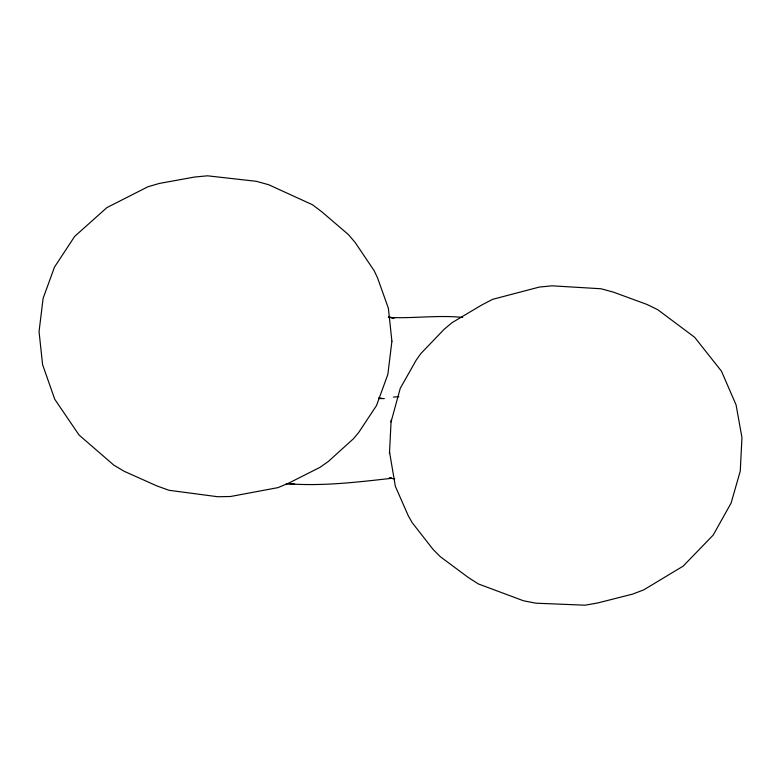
<?xml version="1.0" encoding="UTF-8"?>
<svg xmlns="http://www.w3.org/2000/svg" width="781" height="781" viewBox="0 0 781 781"><rect width="100%" height="100%" fill="white"/><g stroke="black" fill="none" stroke-linecap="round" stroke-linejoin="round"><path stroke-width="1.17" d="M391.047 421.945L400.262 388.313L416.205 360.139L420.744 353.666L444.252 329.191L452.131 322.602L482.023 304.844L492.645 299.328L539.29 287.076L552.021 285.817L601.048 288.765L613.388 292.133L647.127 304.502L657.807 309.735L694.67 337.304L721.459 371.18L736.073 404.861L741.95 437.585L740.261 471.06L731.123 503.013L713.199 535.073L683.131 566.147L643.681 589.899L632.522 594.146L597.719 602.961L585.096 605.187L536.02 603.196L523.475 600.774L478.304 583.915L468.278 577.471L440.328 556.716L433.143 549.482L412.222 522.704L408.346 515.929L395.332 486.251L389.534 451.974M389.455 453.595L391.144 420.198M393.351 397.09L398.886 396.709M378.736 398.535L384.291 398.593M286.549 483.654C321.762 486.495 356.937 482.17 391.818 478.294M391.584 478.157L389.27 478.04L394.737 478.929M286.217 483.615L294.662 484.074M462.723 317.437C437.926 314.86 413.022 318.716 388.284 317.408M390.685 317.721L394.132 318.14L388.723 316.813M378.56 397.9L381.997 398.32M391.906 341.248L387.845 374.441L376.481 405.612L358.586 432.625L353.568 438.629L328.391 461.434L320.034 467.321L288.98 483L277.958 487.627L230.561 496.501L217.743 496.736L169.047 490.292L156.952 485.938L124.208 471.304L113.889 465.203L79.086 435.046L54.758 399.286L42.584 364.629L39.05 331.593L43.121 298.313L54.504 267.073L74.673 236.399L106.89 207.609L147.931 186.757L159.402 183.428L194.713 177.014L207.502 175.813L256.305 181.309L268.674 184.726L312.537 204.778L322.104 212.041L348.482 234.651L355.16 242.491L374.109 270.636L377.516 277.792L388.382 308.28L391.906 341.248"/></g></svg>
